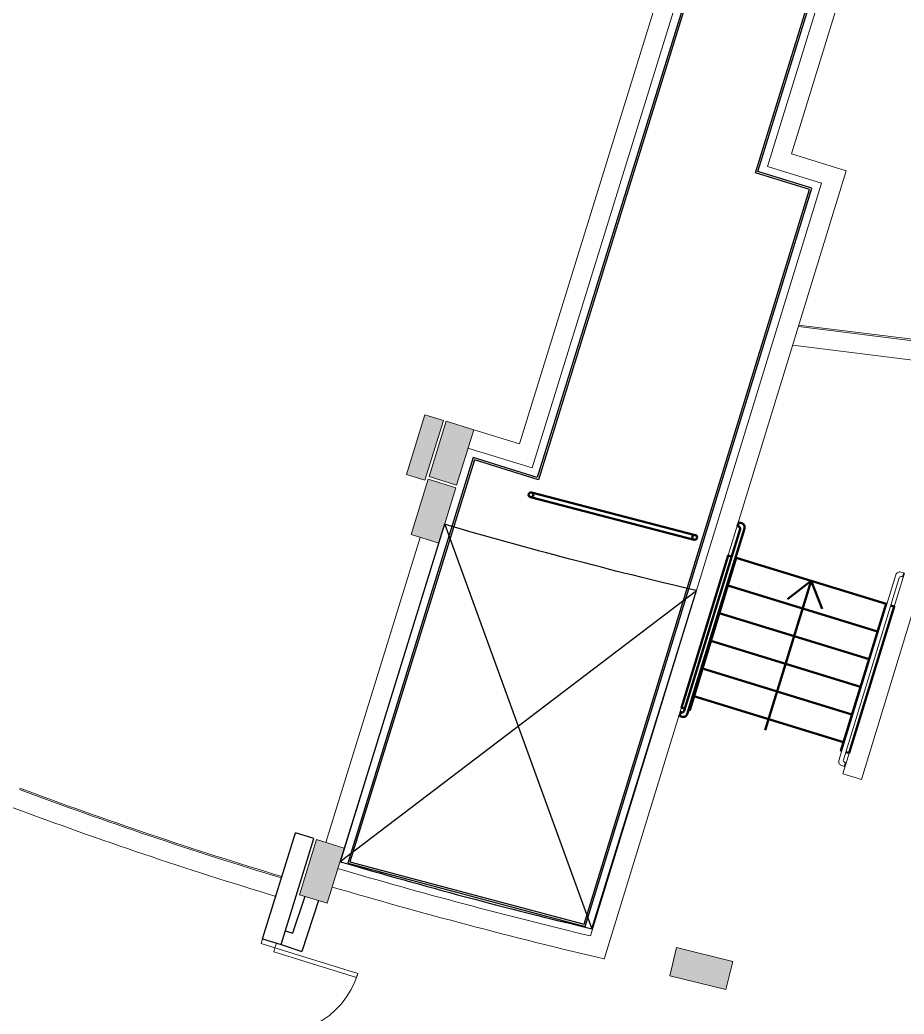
# Model space of a CAD drawing. Header units: centimetres. Extents: x 139057 to 200038, y 34824 to 80516.
# Drawn here: x 168721 to 169638, y 47335 to 48367 of the extents above; entities that cross this region are included whole.
import ezdxf

# ---------------------------------------------------------------- set-up
doc = ezdxf.new("R2010")
doc.units = ezdxf.units.CM
doc.header["$LTSCALE"] = 100
doc.layers.get('0').update_dxf_attribs({"lineweight": 0})
for name, color, linetype, lineweight in [('410_STRUTTURE_001-AM_0', 7, 'Continuous', 0), ('430_TAVOLATI_001-AM_0', 3, 'Continuous', 0), ('440_SIMBOLI_001-AM_0', 31, 'Continuous', 0), ('441_SERRAMENTI_001-AM_0', 1, 'Continuous', 0), ('448_SCALE_001-AM_0', 216, 'Continuous', 50)]:
    doc.layers.add(name, color=color, linetype=linetype, lineweight=lineweight)
for name, color, linetype in [('A-CAVEDI', 1, 'Continuous'), ('A-FIN-PANNELLO METAL. ONDUL.', 12, 'Continuous'), ('A-GRAFICA', 253, 'Continuous'), ('A-MCLS3-15', 50, 'Continuous')]:
    doc.layers.add(name, color=color, linetype=linetype)

# ---------------------------------------------------------------- blocks, each defined once
blk = doc.blocks.new('FLPL-B-P1$0$leafmet')
at = {"color": 0, "linetype": 'ByBlock'}
blk.add_lwpolyline([(0, 0), (44, 0), (44, 1), (0, 1)], close=True, dxfattribs=at)

msp = doc.modelspace()

# ---------------------------------------------------------------- hatches: boundary and pattern name
at = {"layer": '410_STRUTTURE_001-AM_0'}
h = msp.add_hatch(color=256, dxfattribs=at)
h.paths.add_polyline_path([(169191.6, 47941.7), (169162.9, 47950.6), (169145.2, 47893.2), (169173.8, 47884.4)])
h.paths.add_polyline_path([(169172.9, 47881.5), (169144.3, 47890.4), (169126.5, 47833.1), (169155.2, 47824.2)])
h.paths.add_polyline_path([(169057.3, 47507.7), (169028.6, 47516.6), (169010.9, 47459.3), (169039.5, 47450.4)])
h.paths.add_polyline_path([(169453.1, 47361), (169460.2, 47390.1), (169402, 47404.4), (169394.8, 47375.2)])
h.paths.add_polyline_path([(168963.7, 47205.3), (168935, 47214.2), (168917.3, 47156.9), (168945.9, 47148)])
h.paths.add_polyline_path([(169322.3, 47056.7), (169370.9, 47044.9), (169382.7, 47093.5), (169334.2, 47105.3)])
h.paths.add_polyline_path([(169742.4, 46973.5), (169772.1, 46969.2), (169780.6, 47028.6), (169750.9, 47032.9)])
h.paths.add_polyline_path([(169810.6, 47450.9), (169840.3, 47446.7), (169880.4, 47729.5), (169850.7, 47733.7)])
h = msp.add_hatch(color=256, dxfattribs=at)
h.paths.add_polyline_path([(169160.1, 47951.6), (169141, 47889.5), (169121.9, 47895.4), (169141, 47957.5)])
h.paths.add_polyline_path([(169172.9, 47881.5), (169144.3, 47890.4), (169126.5, 47833.1), (169155.2, 47824.2)])
h.paths.add_polyline_path([(169191.6, 47941.7), (169162.9, 47950.6), (169145.2, 47893.2), (169173.8, 47884.4)])
msp.add_hatch(color=256, dxfattribs=at).paths.add_polyline_path([(169057.3, 47507.7), (169028.6, 47516.6), (169010.9, 47459.3), (169039.5, 47450.4)])

# ---------------------------------------------------------------- linework, layer by layer
at = {"layer": '410_STRUTTURE_001-AM_0', "elevation": 0}
for points in [[(169160.1, 47951.6), (169141, 47889.5), (169121.9, 47895.4), (169141, 47957.5)], [(169191.6, 47941.7), (169162.9, 47950.6), (169145.2, 47893.2), (169173.8, 47884.4)], [(169172.9, 47881.5), (169144.3, 47890.4), (169126.5, 47833.1), (169155.2, 47824.2)], [(169057.3, 47507.7), (169028.6, 47516.6), (169010.9, 47459.3), (169039.5, 47450.4)], [(169402, 47404.4), (169394.8, 47375.2), (169453.1, 47361), (169460.2, 47390.1)]]:
    msp.add_lwpolyline(points, close=True, dxfattribs=at)
at = {"layer": '430_TAVOLATI_001-AM_0'}
for p, q in [((169428.2, 48538.9, 0), (169238.9, 47927.1, 0)), ((169447.3, 48533, 0), (169252.2, 47902.3, 0)), ((169606.7, 48504.9, 0), (169521.1, 48228.3, 0)), ((169581.6, 48491.4, 0), (169496.1, 48215.1, 0)), ((169577.9, 48210.7, 0), (169521.1, 48228.3, 0)), ((169326.9, 47392.6, 0), (169577.9, 48210.7, 0)), ((169552.4, 48197.7, 0), (169496.1, 48215.1, 0)), ((169312.7, 47416.6, 0), (169552.4, 48197.7, 0)), ((169854.6, 48008.2, 0), (169528.3, 48049, 0)), ((169854.8, 48009.7, 0), (169528.5, 48050.5, 0)), ((169852.1, 47988.4, 0), (169522.4, 48029.6, 0)), ((169238.9, 47927.1, 0), (169191.6, 47941.7, 0)), ((169252.2, 47902.3, 0), (169185.6, 47922.6, 0)), ((169038.1, 47513.6, 0), (169136.1, 47830.1, 0)), ((169057.2, 47507.7, 0), (169155.2, 47824.2, 0)), ((169574.5, 47584.8, 0), (169638.3, 47792.9, 0)), ((169593.6, 47579, 0), (169652.3, 47770.1, 0)), ((169574.5, 47584.8, 0), (169593.6, 47579, 0))]:
    msp.add_line(p, q, dxfattribs=at)
for centre, radius, start, end in [((170288.4, 51765.1, 0), 4480, 249.512, 253.1817), ((170288.4, 51765.1, 0), 4478.5, 249.512, 253.1817), ((170288.4, 51765.1, 0), 4500, 249.5194, 253.18), ((170587.2, 52727.9, 0), 5462.1, 253.6619, 256.5067), ((170587.2, 52727.9, 0), 5482.1, 253.6587, 256.7099)]:
    msp.add_arc(centre, radius, start, end, dxfattribs=at)
at = {"layer": '440_SIMBOLI_001-AM_0', "elevation": 0}
msp.add_lwpolyline([(169577, 47596.5), (169575.9, 47592.5), (169573.2, 47593.3, -0.414214), (169570.4, 47598.5), (169629.3, 47791.4, -0.41432), (169634.5, 47794.2), (169637.6, 47793.2), (169636.4, 47789.2), (169635.3, 47789.5, 0.421341), (169632.7, 47788.1), (169575, 47599.3, 0.414214), (169576.4, 47596.7), (169577, 47596.5)], format="xyb", dxfattribs=at)
at = {"layer": '441_SERRAMENTI_001-AM_0', "elevation": 0}
msp.add_lwpolyline([(168985.4, 47404.2), (168986.9, 47409), (168972.6, 47413.4), (168971.1, 47408.7)], close=True, dxfattribs=at)
at = {"layer": '441_SERRAMENTI_001-AM_0'}
msp.add_arc((168985.4, 47404.2, 0), 90, 252.8, 342.8, dxfattribs=at)
at = {"layer": '448_SCALE_001-AM_0', "linetype": 'Continuous'}
for p, q in [((169619.2, 47761.1, 0), (169463.9, 47808.8, 0)), ((169610.4, 47732.4, 0), (169455.1, 47780.1, 0)), ((169601.6, 47703.7, 0), (169446.3, 47751.4, 0)), ((169592.8, 47675.1, 0), (169437.5, 47722.7, 0)), ((169583.9, 47646.4, 0), (169428.7, 47694, 0)), ((169575.1, 47617.7, 0), (169419.9, 47665.3, 0))]:
    msp.add_line(p, q, dxfattribs=at)
at = {"layer": '448_SCALE_001-AM_0', "linetype": 'Continuous', "elevation": 0}
for points in [[(169251.5, 47876.8), (169421.3, 47832.6, -1)], [(169420.1, 47827.7), (169250.3, 47872, -1)], [(169406.4, 47648.8), (169405.1, 47644.8), (169407.8, 47644, 0.414214), (169413, 47646.8), (169472.4, 47839.5, 0.41432), (169469.6, 47844.8), (169466.6, 47845.7), (169465.3, 47841.7), (169466.4, 47841.4, -0.421341), (169467.8, 47838.7), (169409.7, 47650, -0.414214), (169407, 47648.6), (169406.4, 47648.8)]]:
    msp.add_lwpolyline(points, format="xyb", dxfattribs=at)
for points in [[(169410.5, 47652.4), (169407.2, 47653.3), (169455.4, 47811.4), (169459, 47810.3)], [(169463, 47809), (169463.9, 47808.8), (169415.8, 47650.9), (169414.6, 47651.2)], [(169494, 47630), (169541.6, 47784.9)], [(169552.8, 47756), (169541.5, 47784.9), (169517.1, 47765.9)], [(169573.3, 47608.5), (169572.4, 47608.7), (169619.2, 47761.1), (169620.3, 47760.8)], [(169624.3, 47759.5), (169627.7, 47758.5), (169581, 47606.4), (169577.3, 47607.4)]]:
    msp.add_lwpolyline(points, dxfattribs=at)
at = {"layer": '448_SCALE_001-AM_0', "linetype": 'Continuous'}
for centre in [(169250.9, 47874.4, 0), (169420.7, 47830.2, 0)]:
    msp.add_circle(centre, 2.5, dxfattribs=at)
at = {"layer": 'A-CAVEDI', "elevation": 0}
msp.add_lwpolyline([(169052.9, 47493.6, 0.012386), (169314, 47424), (169422.5, 47774.9, -0.013279), (169161.2, 47843.7)], format="xyb", close=True, dxfattribs=at)
at = {"layer": 'A-FIN-PANNELLO METAL. ONDUL.', "elevation": 0}
for points in [[(169060.8, 47492), (169307.3, 47426.3), (169542.4, 48192.4), (169486.1, 48209.9), (169571.6, 48486.1), (169452.6, 48523), (169257.5, 47892.3), (169191, 47912.9)], [(169063.2, 47493.3), (169306, 47428.6), (169540, 48191.2), (169483.7, 48208.6), (169569.2, 48484.9), (169453.9, 48520.6), (169258.7, 47889.9), (169192.3, 47910.5)]]:
    msp.add_lwpolyline(points, close=True, dxfattribs=at)
at = {"layer": 'A-GRAFICA'}
for p, q in [((169161.5, 47843.5, 0), (169314, 47424, 0)), ((169422.5, 47774.8, 0), (169052.9, 47493.5, 0))]:
    msp.add_line(p, q, dxfattribs=at)
at = {"layer": 'A-MCLS3-15'}
for p, q in [((168972.6, 47413.4, 0), (169006.6, 47523.4, 0)), ((168991.7, 47407.5, 0), (169025.7, 47517.5, 0)), ((169025.7, 47517.5, 0), (169006.6, 47523.4, 0)), ((169016.2, 47457.6, 0), (169003.7, 47419.4, 0)), ((169030.5, 47453.2, 0), (169013.2, 47400.4, 0)), ((168996.3, 47421.8, 0), (169003.7, 47419.4, 0)), ((168972.6, 47413.4, 0), (168991.7, 47407.5, 0)), ((168991.7, 47407.5, 0), (169013.2, 47400.4, 0))]:
    msp.add_line(p, q, dxfattribs=at)

# ---------------------------------------------------------------- block references
at = {"layer": '441_SERRAMENTI_001-AM_0', "xscale": -0.09999999999999996, "yscale": 90.00000000032645, "zscale": 0.1, "rotation": 252.7999620441385}
msp.add_blockref('FLPL-B-P1$0$leafmet', (168984.1, 47400, 0.1), dxfattribs=at)

doc.saveas('drawing.dxf')
